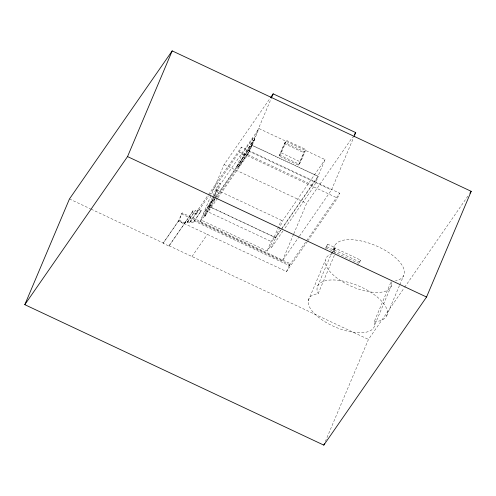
<?xml version="1.0" encoding="UTF-8"?>
<svg xmlns="http://www.w3.org/2000/svg" width="496" height="496" viewBox="0 0 496 496"><rect width="100%" height="100%" fill="white"/><g stroke="black" fill="none" stroke-linecap="round" stroke-linejoin="round"><path stroke-width="0.37" stroke-dasharray="2.48 1.86" d="M215.376 197.575L213.627 200.105L209.696 209.703L199.869 221.935L282.416 260.71L299.063 236.71M218.023 197.693L247.845 154.709L251.776 145.111L318.296 176.359L314.259 185.907L284.394 228.96M168.925 246.053L192.256 212.307L196.23 214.173L198.313 209.238L201.202 210.595L193.558 222.072L190.669 220.714L190.173 221.879L188.071 220.887L187.587 222.041L185.721 221.16L184.977 222.921L168.925 246.053L163.072 243.307L178.56 220.869L286.527 271.579L307.619 241.174M194.048 220.912L289.298 265.651L290.154 263.636L182.187 212.927L178.436 221.166L184.283 223.919L184.413 223.615M163.072 243.307L179.124 220.174L182.187 212.927M184.549 223.417L192.876 210.85L194.742 211.73L195.226 210.577L197.327 211.563L189.627 222.673L187.525 221.681L187.035 222.834L185.169 221.954M192.256 212.307L192.876 210.85M189.627 222.673L197.823 210.403L200.713 211.761L201.202 210.595M199.869 221.935L224.105 164.56L270.109 98.251M213.627 200.105L212.722 199.677L205.214 210.502L201.178 220.05L267.108 251.013L270.159 246.617L274.195 237.069L271.138 241.465L267.108 251.013M204.234 215.648L208.655 205.542L209.653 206.014L205.232 216.12L204.234 215.648L208.264 206.1L275.689 237.77L280.959 230.175M213.801 196.955L209.969 206.026L208.971 205.555L212.803 196.49M213.094 195.79L216.045 188.815L219.97 183.148L220.875 183.576L259.024 128.582L325.054 159.594L317.979 176.34L281.201 229.35M205.232 216.12L209.653 206.014M280.767 229.983L275.509 237.553L209.579 206.59L217.043 189.28L216.045 188.815M214.098 196.261L217.043 189.28M217.589 198.326L209.696 209.703L208.686 209.225L212.722 199.677M208.971 205.555L213.491 198.499M214.669 195.709L219.97 183.148M212.902 199.894L213.801 200.316L214.979 197.526M215.276 196.831L220.875 183.576M209.43 195.139L239.363 151.999L241.447 147.064L339.593 193.167L337.503 198.096L308.059 240.541M236.803 166.495L241.924 154.361L253.264 138.018L254.882 138.781L249.761 150.914L238.421 167.251L236.803 166.495L248.136 150.152L253.264 138.018M238.421 167.251L243.548 155.118L254.882 138.781M217 197.247L248.942 151.206L271.083 98.791M215.115 198.425L251.956 145.328L259.024 128.582M279.112 156.035L284.375 143.573L286.545 140.442L305.908 149.538L300.644 162L298.474 165.131L279.112 156.035L281.282 152.904L286.545 140.442M298.474 165.131L303.738 152.669L305.908 149.538M274.263 236.97L281.337 220.224M275.509 237.553L282.584 220.813L325.054 159.594M270.159 246.617L271.653 247.318L275.689 237.77M282.416 260.71L293.483 234.503M293.781 233.79L306.652 203.335L352.656 137.026M286.527 271.579L290.154 263.636M299.503 236.077L331.483 189.974L353.629 137.559M325.618 248.415L327.844 244.237L335.24 247.715L334.192 250.195L332.233 253.016M308.221 300.812L325.252 260.487M317.744 285.919L334.775 245.594M332.035 253.196L335.042 248.099L360.679 260.146L357.672 265.236M374.685 325.054L374.257 321.6L391.288 281.275L391.722 284.729L374.685 325.054A35.563 15.426 22.9 0 1 330.714 324.961A35.563 15.426 22.9 0 1 313.782 294.587L318.19 293.57L334.626 254.659M325.308 441.576L368.46 339.419L404.172 287.934M386.638 315.896L399.491 285.473M399.788 284.766L403.676 275.571M187.525 221.681L195.226 210.577M187.035 222.834L194.742 211.73M198.313 209.238L207.998 195.281M208.438 194.649L241.447 147.064M196.23 214.173L208.99 195.777M200.713 211.761L193.006 222.865L190.117 221.507M243.493 155.378L254.553 139.438M215.816 196.943L251.776 145.111M213.801 200.316L214.681 199.057M209.579 206.59L209.969 206.026M208.686 209.225L216.566 197.873M238.756 166.594L249.81 150.654M191.977 256.525L207.334 234.385M281.399 229.543L318.296 176.359M271.653 247.318L283.954 229.592M289.298 265.651L339.593 193.167M327.844 244.237L325.488 247.628L332.884 251.1L335.24 247.715M335.042 248.099L332.853 251.255L358.49 263.295L360.679 260.146M404.618 287.302L468.112 195.777M332.283 253.921L330.813 254.262A35.563 15.426 22.9 0 0 347.752 284.636A35.563 15.426 22.9 0 0 391.722 284.729M374.257 321.6L378.429 321.21A37.578 16.294 22.9 0 0 363.816 288.343A37.578 16.294 22.9 0 0 317.056 290.222L318.19 293.57M284.375 143.573L303.738 152.669M281.282 152.904L300.644 162M251.956 145.328L317.979 176.34M248.136 150.152L249.761 150.914M248.942 151.206L331.483 189.974M247.845 154.709L314.259 185.907M239.363 151.999L337.503 198.096M241.924 154.361L243.548 155.118M224.105 164.56L306.652 203.335M216.653 189.844L282.584 220.813M334.223 250.04L359.86 262.08M326.796 246.717L334.192 250.195M205.214 210.502L271.138 241.465M204.619 215.09L205.623 215.562M181.493 213.919L289.459 264.635M179.124 220.174L184.977 222.921M69.452 198.97L90.439 208.828M91.14 209.157L163.203 243.009M169.055 245.756L368.46 339.419M335.228 253.245L334.093 249.897A37.578 16.294 22.9 0 1 380.847 248.019A37.578 16.294 22.9 0 1 395.467 280.885M285.014 142.656L279.75 155.118L299.113 164.213L304.377 151.751L285.014 142.656"/><path stroke-width="0.74" d="M24.8 304.674L69.452 198.97L172.193 50.877L471.2 191.326L426.548 297.03L323.807 445.123L24.8 304.674L127.54 156.581L172.193 50.877M271.38 98.084L273.178 93.831L355.719 132.606L353.927 136.853M323.807 445.123L324.409 443.703M270.549 97.619L273.178 93.831M354.404 134.497L355.719 132.606M469.879 193.235L471.2 191.326M127.54 156.581L426.548 297.03"/></g></svg>
